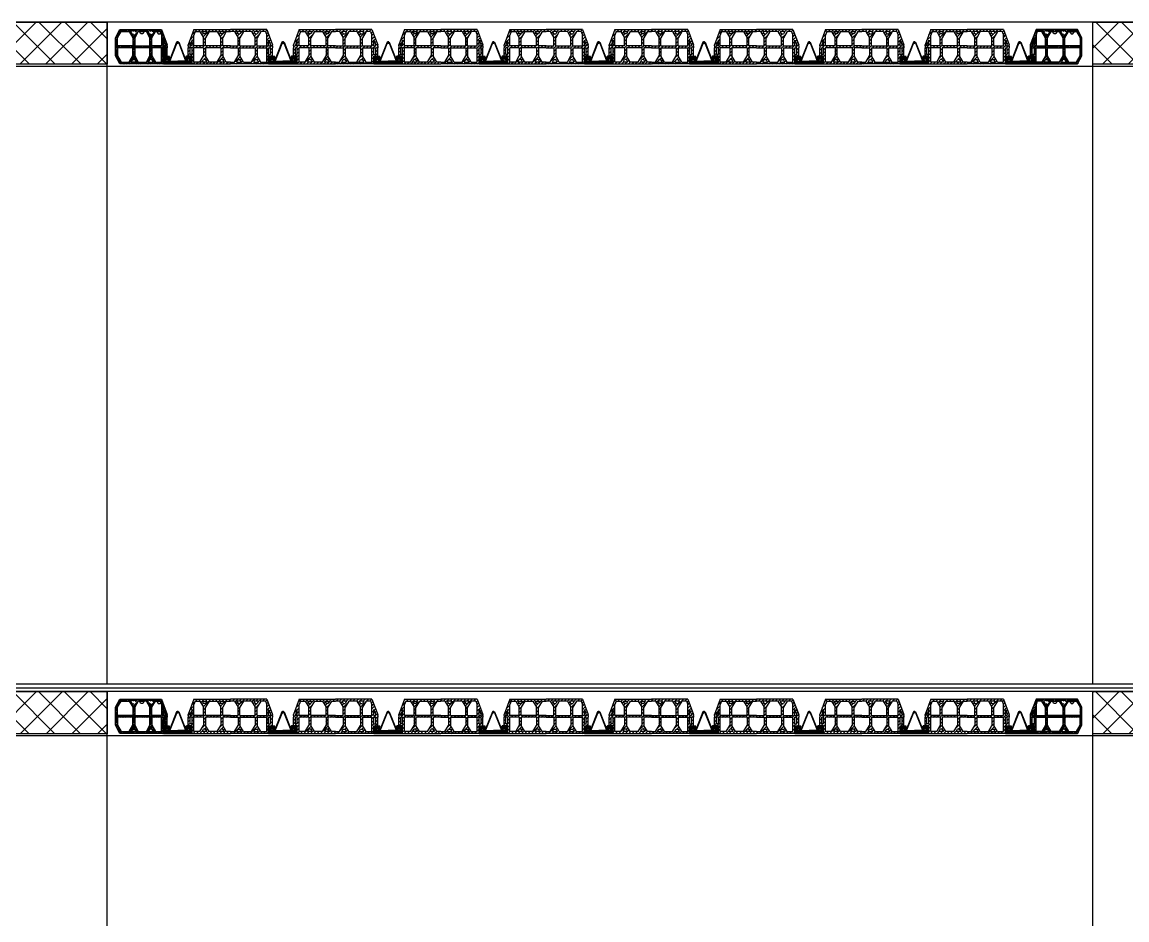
# Model space of a CAD drawing. Header units: millimetres. Extents: x 2329 to 2450, y 1882 to 1940.
# Drawn here: x 2366.94 to 2372.71, y 1918.74 to 1923.43 of the extents above; entities that cross this region are included whole.
import ezdxf

# ---------------------------------------------------------------- set-up
doc = ezdxf.new("R2010")
doc.units = ezdxf.units.MM
doc.layers.add('Fondazione', color=7, linetype='Continuous', lineweight=25)
doc.layers.add('pilastri', color=5, linetype='Continuous', lineweight=30)
for name, color, linetype in [('grigio', 252, 'Continuous'), ('PIGNATTE', 30, 'Continuous'), ('TRAVETT0', 5, 'Continuous')]:
    doc.layers.add(name, color=color, linetype=linetype)

# ---------------------------------------------------------------- blocks, each defined once
blk = doc.blocks.new('travetto')
at = {"layer": 'TRAVETT0', "linetype": 'Continuous'}
h = blk.add_hatch(dxfattribs=at)
h.set_pattern_fill('STEEL', color=256, scale=0.002)
h.set_pattern_definition([(45, (0.770935, 2.1805917), (-0.00449012806, 0.00449012806), []), (45, (0.770935, 2.1837667), (-0.00449012806, 0.00449012806), [])])
h.paths.add_polyline_path([(2383.7269, 1920.9351), (2383.7269, 1920.8951), (2383.8769, 1920.8951), (2383.8769, 1920.9351), (2383.8469, 1920.9351, 0.357495), (2383.8469, 1920.9201), (2383.8619, 1920.9201, -0.543766), (2383.8619, 1920.9101), (2383.8019, 1920.9101), (2383.7419, 1920.9101, -0.543766), (2383.7419, 1920.9201), (2383.7569, 1920.9201, 0.357495), (2383.7569, 1920.9351)])
at = {"layer": 'PIGNATTE', "linetype": 'Continuous'}
for p, q in [((2383.7269, 1920.9351), (2383.7469, 1920.9351)), ((2383.7269, 1920.8951), (2383.7269, 1920.9351)), ((2383.7269, 1920.9351), (2383.7469, 1920.9351)), ((2383.8769, 1920.9351), (2383.8569, 1920.9351)), ((2383.8769, 1920.9351), (2383.8569, 1920.9351)), ((2383.8769, 1920.8951), (2383.8769, 1920.9351))]:
    blk.add_line(p, q, dxfattribs=at)
at = {"layer": 'TRAVETT0', "linetype": 'Continuous'}
for p, q in [((2383.7961, 1921.0092), (2383.7586, 1920.9139)), ((2383.7986, 1921.0092), (2383.7606, 1920.912)), ((2383.7986, 1921.0092), (2383.7961, 1921.0092)), ((2383.8051, 1921.0092), (2383.8431, 1920.912)), ((2383.8051, 1921.0092), (2383.8076, 1921.0092)), ((2383.8076, 1921.0092), (2383.8451, 1920.9139)), ((2383.7269, 1920.8951), (2383.7269, 1920.9351)), ((2383.7269, 1920.9351), (2383.7569, 1920.9351)), ((2383.8769, 1920.9351), (2383.8469, 1920.9351)), ((2383.8769, 1920.8951), (2383.8769, 1920.9351)), ((2383.7419, 1920.9201), (2383.7569, 1920.9201)), ((2383.7419, 1920.9101), (2383.8019, 1920.9101)), ((2383.7606, 1920.912), (2383.757, 1920.912)), ((2383.8619, 1920.9101), (2383.8019, 1920.9101)), ((2383.8431, 1920.912), (2383.8468, 1920.912)), ((2383.8619, 1920.9201), (2383.8469, 1920.9201))]:
    blk.add_line(p, q, dxfattribs=at)
at = {"layer": 'TRAVETT0'}
blk.add_lwpolyline([(2383.7269, 1920.8951), (2383.8769, 1920.8951)], dxfattribs=at)
at = {"layer": 'TRAVETT0', "linetype": 'Continuous'}
for centre in [(2383.7549, 1920.9152), (2383.8488, 1920.9152)]:
    blk.add_circle(centre, 0.00378, dxfattribs=at)
for centre, radius, start, end in [((2383.8019, 1921.0073), 0.00378, 90, 270), ((2383.8019, 1921.0073), 0.00378, 270, 90), ((2383.7477, 1920.9276), 0.0118, 320.65654, 39.34346), ((2383.856, 1920.9276), 0.0118, 140.65654, 219.34346), ((2383.7451, 1920.9151), 0.00596, 122.92829, 237.07171), ((2383.8586, 1920.9151), 0.00596, 302.92829, 57.07171)]:
    blk.add_arc(centre, radius, start, end, dxfattribs=at)
blk = doc.blocks.new('pignatta')
at = {"layer": 'PIGNATTE', "linetype": 'Continuous'}
h = blk.add_hatch(dxfattribs=at)
h.set_pattern_fill('ANSI31', color=256, scale=0.0039)
h.paths.add_polyline_path([(2384.9072, 1921.3369), (2384.9072, 1921.3319), (2384.9072, 1921.3219), (2384.9072, 1921.2769), (2384.9272, 1921.2769), (2384.9272, 1921.2369), (2385.1272, 1921.2369), (2385.3272, 1921.2369), (2385.3272, 1921.2769), (2385.3472, 1921.2769), (2385.3472, 1921.3219), (2385.3472, 1921.3319), (2385.3472, 1921.3369), (2385.3172, 1921.4169), (2385.1272, 1921.4169), (2384.9372, 1921.4169)])
h.paths.add_polyline_path([(2384.9372, 1921.3884), (2384.9441, 1921.4069), (2384.9682, 1921.4069), (2384.9872, 1921.374), (2384.9872, 1921.3319), (2384.9372, 1921.3319)], flags=16)
h.paths.add_polyline_path([(2384.9272, 1921.3618), (2384.9272, 1921.3319), (2384.9172, 1921.3319), (2384.9172, 1921.3351)], flags=16)
h.paths.add_polyline_path([(2384.9272, 1921.3219), (2384.9272, 1921.2869), (2384.9172, 1921.2869), (2384.9172, 1921.3219)], flags=16)
h.paths.add_polyline_path([(2384.9372, 1921.3219), (2384.9872, 1921.3219), (2384.9872, 1921.2798), (2384.9682, 1921.2469), (2384.9372, 1921.2469), (2384.9372, 1921.2769), (2384.9372, 1921.2869)], flags=16)
h.paths.add_polyline_path([(2384.9798, 1921.4069), (2385.0046, 1921.4069), (2384.9972, 1921.394), (2384.9872, 1921.394)], flags=16)
h.paths.add_polyline_path([(2384.9972, 1921.374), (2385.0162, 1921.4069), (2385.0582, 1921.4069), (2385.0772, 1921.374), (2385.0772, 1921.3319), (2384.9972, 1921.3319)], flags=16)
h.paths.add_polyline_path([(2384.9972, 1921.3219), (2385.0772, 1921.3219), (2385.0772, 1921.2798), (2385.0582, 1921.2469), (2385.0162, 1921.2469), (2384.9972, 1921.2798)], flags=16)
h.paths.add_polyline_path([(2384.9872, 1921.2598), (2384.9972, 1921.2598), (2385.0046, 1921.2469), (2384.9798, 1921.2469)], flags=16)
h.paths.add_polyline_path([(2385.0698, 1921.4069), (2385.0946, 1921.4069), (2385.0872, 1921.394), (2385.0772, 1921.394)], flags=16)
h.paths.add_polyline_path([(2385.0872, 1921.374), (2385.1062, 1921.4069), (2385.1272, 1921.4069), (2385.1482, 1921.4069), (2385.1672, 1921.374), (2385.1672, 1921.3319), (2385.1272, 1921.3319), (2385.0872, 1921.3319)], flags=16)
h.paths.add_polyline_path([(2385.0872, 1921.3219), (2385.1272, 1921.3219), (2385.1672, 1921.3219), (2385.1672, 1921.2798), (2385.1482, 1921.2469), (2385.1272, 1921.2469), (2385.1062, 1921.2469), (2385.0872, 1921.2798)], flags=16)
h.paths.add_polyline_path([(2385.0772, 1921.2598), (2385.0872, 1921.2598), (2385.0946, 1921.2469), (2385.0698, 1921.2469)], flags=16)
h.paths.add_polyline_path([(2385.1598, 1921.4069), (2385.1846, 1921.4069), (2385.1772, 1921.394), (2385.1672, 1921.394)], flags=16)
h.paths.add_polyline_path([(2385.1772, 1921.374), (2385.1962, 1921.4069), (2385.2382, 1921.4069), (2385.2572, 1921.374), (2385.2572, 1921.3319), (2385.1772, 1921.3319)], flags=16)
h.paths.add_polyline_path([(2385.1772, 1921.3219), (2385.2572, 1921.3219), (2385.2572, 1921.2798), (2385.2382, 1921.2469), (2385.1962, 1921.2469), (2385.1772, 1921.2798)], flags=16)
h.paths.add_polyline_path([(2385.1598, 1921.2469), (2385.1672, 1921.2598), (2385.1772, 1921.2598), (2385.1846, 1921.2469)], flags=16)
h.paths.add_polyline_path([(2385.2498, 1921.4069), (2385.2746, 1921.4069), (2385.2672, 1921.394), (2385.2572, 1921.394)], flags=16)
h.paths.add_polyline_path([(2385.2672, 1921.374), (2385.2862, 1921.4069), (2385.3103, 1921.4069), (2385.3172, 1921.3884), (2385.3172, 1921.3319), (2385.2672, 1921.3319)], flags=16)
h.paths.add_polyline_path([(2385.2672, 1921.3219), (2385.3172, 1921.3219), (2385.3172, 1921.2869), (2385.3172, 1921.2769), (2385.3172, 1921.2469), (2385.2862, 1921.2469), (2385.2672, 1921.2798)], flags=16)
h.paths.add_polyline_path([(2385.2498, 1921.2469), (2385.2572, 1921.2598), (2385.2672, 1921.2598), (2385.2746, 1921.2469)], flags=16)
h.paths.add_polyline_path([(2385.3272, 1921.3618), (2385.3372, 1921.3351), (2385.3372, 1921.3319), (2385.3272, 1921.3319)], flags=16)
h.paths.add_polyline_path([(2385.3272, 1921.3219), (2385.3372, 1921.3219), (2385.3372, 1921.2869), (2385.3272, 1921.2869)], flags=16)
for p, q in [((2384.9372, 1921.4169), (2384.9072, 1921.3369)), ((2384.9372, 1921.4169), (2385.1272, 1921.4169)), ((2384.9441, 1921.4069), (2384.9372, 1921.3884)), ((2384.9441, 1921.4069), (2384.9682, 1921.4069)), ((2384.9682, 1921.4069), (2384.9872, 1921.374)), ((2384.9798, 1921.4069), (2385.0046, 1921.4069)), ((2384.9798, 1921.4069), (2384.9872, 1921.394)), ((2384.9972, 1921.394), (2384.9872, 1921.394)), ((2385.0162, 1921.4069), (2384.9972, 1921.374)), ((2385.0046, 1921.4069), (2384.9972, 1921.394)), ((2385.0162, 1921.4069), (2385.0582, 1921.4069)), ((2385.0582, 1921.4069), (2385.0772, 1921.374)), ((2385.0698, 1921.4069), (2385.0946, 1921.4069)), ((2385.0698, 1921.4069), (2385.0772, 1921.394)), ((2385.0872, 1921.394), (2385.0772, 1921.394)), ((2385.1062, 1921.4069), (2385.0872, 1921.374)), ((2385.0946, 1921.4069), (2385.0872, 1921.394)), ((2385.1062, 1921.4069), (2385.1272, 1921.4069)), ((2385.3172, 1921.4169), (2385.1272, 1921.4169)), ((2385.1482, 1921.4069), (2385.1272, 1921.4069)), ((2385.1482, 1921.4069), (2385.1672, 1921.374)), ((2385.1846, 1921.4069), (2385.1598, 1921.4069)), ((2385.1598, 1921.4069), (2385.1672, 1921.394)), ((2385.1672, 1921.394), (2385.1772, 1921.394)), ((2385.1962, 1921.4069), (2385.1772, 1921.374)), ((2385.1846, 1921.4069), (2385.1772, 1921.394)), ((2385.2382, 1921.4069), (2385.1962, 1921.4069)), ((2385.2382, 1921.4069), (2385.2572, 1921.374)), ((2385.2746, 1921.4069), (2385.2498, 1921.4069)), ((2385.2498, 1921.4069), (2385.2572, 1921.394)), ((2385.2572, 1921.394), (2385.2672, 1921.394)), ((2385.2862, 1921.4069), (2385.2672, 1921.374)), ((2385.2746, 1921.4069), (2385.2672, 1921.394)), ((2385.3103, 1921.4069), (2385.2862, 1921.4069)), ((2385.3103, 1921.4069), (2385.3172, 1921.3884)), ((2385.3172, 1921.4169), (2385.3472, 1921.3369)), ((2384.9072, 1921.3319), (2384.9072, 1921.3369)), ((2384.9272, 1921.3618), (2384.9172, 1921.3351)), ((2384.9272, 1921.3319), (2384.9272, 1921.3618)), ((2384.9372, 1921.3319), (2384.9372, 1921.3884)), ((2384.9872, 1921.3319), (2384.9872, 1921.374)), ((2384.9972, 1921.3319), (2384.9972, 1921.374)), ((2385.0772, 1921.3319), (2385.0772, 1921.374)), ((2385.0872, 1921.3319), (2385.0872, 1921.374)), ((2385.1672, 1921.3319), (2385.1672, 1921.374)), ((2385.1772, 1921.3319), (2385.1772, 1921.374)), ((2385.2572, 1921.3319), (2385.2572, 1921.374)), ((2385.2672, 1921.3319), (2385.2672, 1921.374)), ((2385.3172, 1921.3319), (2385.3172, 1921.3884)), ((2385.3272, 1921.3319), (2385.3272, 1921.3618)), ((2385.3272, 1921.3618), (2385.3372, 1921.3351)), ((2385.3472, 1921.3319), (2385.3472, 1921.3369)), ((2384.9072, 1921.3319), (2384.9072, 1921.3219)), ((2384.9072, 1921.2769), (2384.9072, 1921.3219)), ((2384.9172, 1921.3319), (2384.9172, 1921.3351)), ((2384.9272, 1921.3319), (2384.9172, 1921.3319)), ((2384.9172, 1921.2869), (2384.9172, 1921.3219)), ((2384.9272, 1921.3219), (2384.9172, 1921.3219)), ((2384.9272, 1921.2869), (2384.9172, 1921.2869)), ((2384.9272, 1921.2869), (2384.9272, 1921.3219)), ((2384.9872, 1921.3319), (2384.9372, 1921.3319)), ((2384.9872, 1921.3219), (2384.9372, 1921.3219)), ((2384.9372, 1921.2869), (2384.9372, 1921.3219)), ((2384.9372, 1921.2769), (2384.9372, 1921.2869)), ((2384.9682, 1921.2469), (2384.9872, 1921.2798)), ((2384.9872, 1921.3219), (2384.9872, 1921.2798)), ((2385.0772, 1921.3319), (2384.9972, 1921.3319)), ((2385.0772, 1921.3219), (2384.9972, 1921.3219)), ((2384.9972, 1921.3219), (2384.9972, 1921.2798)), ((2385.0162, 1921.2469), (2384.9972, 1921.2798)), ((2385.0582, 1921.2469), (2385.0772, 1921.2798)), ((2385.0772, 1921.3219), (2385.0772, 1921.2798)), ((2385.1272, 1921.3319), (2385.0872, 1921.3319)), ((2385.1272, 1921.3219), (2385.0872, 1921.3219)), ((2385.0872, 1921.3219), (2385.0872, 1921.2798)), ((2385.1062, 1921.2469), (2385.0872, 1921.2798)), ((2385.1272, 1921.3319), (2385.1672, 1921.3319)), ((2385.1272, 1921.3219), (2385.1672, 1921.3219)), ((2385.1482, 1921.2469), (2385.1672, 1921.2798)), ((2385.1672, 1921.3219), (2385.1672, 1921.2798)), ((2385.1772, 1921.3319), (2385.2572, 1921.3319)), ((2385.1772, 1921.3219), (2385.2572, 1921.3219)), ((2385.1772, 1921.3219), (2385.1772, 1921.2798)), ((2385.1962, 1921.2469), (2385.1772, 1921.2798)), ((2385.2382, 1921.2469), (2385.2572, 1921.2798)), ((2385.2572, 1921.3219), (2385.2572, 1921.2798)), ((2385.2672, 1921.3319), (2385.3172, 1921.3319)), ((2385.2672, 1921.3219), (2385.3172, 1921.3219)), ((2385.2672, 1921.3219), (2385.2672, 1921.2798)), ((2385.2862, 1921.2469), (2385.2672, 1921.2798)), ((2385.3172, 1921.2869), (2385.3172, 1921.3219)), ((2385.3172, 1921.2769), (2385.3172, 1921.2869)), ((2385.3272, 1921.3319), (2385.3372, 1921.3319)), ((2385.3272, 1921.3219), (2385.3372, 1921.3219)), ((2385.3272, 1921.2869), (2385.3272, 1921.3219)), ((2385.3272, 1921.2869), (2385.3372, 1921.2869)), ((2385.3372, 1921.3319), (2385.3372, 1921.3351)), ((2385.3372, 1921.2869), (2385.3372, 1921.3219)), ((2385.3472, 1921.3319), (2385.3472, 1921.3219)), ((2385.3472, 1921.2769), (2385.3472, 1921.3219)), ((2384.9272, 1921.2769), (2384.9072, 1921.2769)), ((2384.9272, 1921.2769), (2384.9072, 1921.2769)), ((2384.9272, 1921.2769), (2384.9072, 1921.2769)), ((2384.9272, 1921.2369), (2384.9272, 1921.2769)), ((2384.9272, 1921.2369), (2384.9272, 1921.2769)), ((2384.9372, 1921.2469), (2384.9372, 1921.2769)), ((2384.9682, 1921.2469), (2384.9372, 1921.2469)), ((2384.9798, 1921.2469), (2384.9872, 1921.2598)), ((2385.0046, 1921.2469), (2384.9798, 1921.2469)), ((2384.9972, 1921.2598), (2384.9872, 1921.2598)), ((2385.0046, 1921.2469), (2384.9972, 1921.2598)), ((2385.0582, 1921.2469), (2385.0162, 1921.2469)), ((2385.0698, 1921.2469), (2385.0772, 1921.2598)), ((2385.0946, 1921.2469), (2385.0698, 1921.2469)), ((2385.0872, 1921.2598), (2385.0772, 1921.2598)), ((2385.0946, 1921.2469), (2385.0872, 1921.2598)), ((2385.1272, 1921.2469), (2385.1062, 1921.2469)), ((2385.1272, 1921.2469), (2385.1482, 1921.2469)), ((2385.1598, 1921.2469), (2385.1672, 1921.2598)), ((2385.1598, 1921.2469), (2385.1846, 1921.2469)), ((2385.1672, 1921.2598), (2385.1772, 1921.2598)), ((2385.1846, 1921.2469), (2385.1772, 1921.2598)), ((2385.1962, 1921.2469), (2385.2382, 1921.2469)), ((2385.2498, 1921.2469), (2385.2572, 1921.2598)), ((2385.2498, 1921.2469), (2385.2746, 1921.2469)), ((2385.2572, 1921.2598), (2385.2672, 1921.2598)), ((2385.2746, 1921.2469), (2385.2672, 1921.2598)), ((2385.2862, 1921.2469), (2385.3172, 1921.2469)), ((2385.3172, 1921.2469), (2385.3172, 1921.2769)), ((2385.3272, 1921.2769), (2385.3472, 1921.2769)), ((2385.3272, 1921.2369), (2385.3272, 1921.2769)), ((2385.3272, 1921.2369), (2385.3272, 1921.2769)), ((2385.3272, 1921.2769), (2385.3472, 1921.2769)), ((2385.3272, 1921.2769), (2385.3472, 1921.2769))]:
    blk.add_line(p, q, dxfattribs=at)
for points in [[(2384.9272, 1921.2369), (2385.1272, 1921.2369)], [(2385.3272, 1921.2369), (2385.1272, 1921.2369)]]:
    blk.add_lwpolyline(points, dxfattribs=at)

msp = doc.modelspace()

# ---------------------------------------------------------------- hatches: boundary and pattern name
at = {"layer": 'Fondazione', "true_color": 0x636466}
h = msp.add_hatch(dxfattribs=at)
h.set_pattern_fill('ANSI37', color=251, scale=0.03)
h.paths.add_polyline_path([(2361.5797, 1919.929), (2361.2797, 1919.929), (2361.2797, 1919.229), (2361.5797, 1919.229)])
h.paths.add_polyline_path([(2361.5797, 1923.429), (2361.2797, 1923.429), (2361.2797, 1922.729), (2361.5797, 1922.729)])
h.paths.add_polyline_path([(2367.3797, 1923.429), (2366.7797, 1923.429), (2366.7797, 1923.209), (2367.3797, 1923.209)])
h.paths.add_polyline_path([(2367.3797, 1919.929), (2367.0797, 1919.929), (2367.0797, 1919.709), (2367.3797, 1919.709)])
h.paths.add_polyline_path([(2367.0797, 1919.929), (2366.7797, 1919.929), (2366.7797, 1919.709), (2367.0797, 1919.709)])
h.paths.add_polyline_path([(2373.1297, 1919.929), (2372.8297, 1919.929), (2372.8297, 1919.709), (2373.1297, 1919.709)])
h.paths.add_polyline_path([(2372.8297, 1919.929), (2372.5297, 1919.929), (2372.5297, 1919.709), (2372.8297, 1919.709)])
h.paths.add_polyline_path([(2373.1297, 1923.429), (2372.5297, 1923.429), (2372.5297, 1923.209), (2373.1297, 1923.209)])
h.paths.add_polyline_path([(2378.6297, 1923.429), (2378.3297, 1923.429), (2378.3297, 1922.729), (2378.6297, 1922.729)])
h.paths.add_polyline_path([(2378.6297, 1919.929), (2378.3297, 1919.929), (2378.3297, 1919.229), (2378.6297, 1919.229)])
at = {"layer": 'PIGNATTE', "linetype": 'Continuous'}
h = msp.add_hatch(dxfattribs=at)
h.set_pattern_fill('ANSI31', color=256, scale=0.002)
h.set_pattern_definition([(45, (-1.277856, 3.052784), (-0.00449012806, 0.00449012806), [])])
h.paths.add_polyline_path([(2367.4234, 1923.253), (2367.4461, 1923.2101), (2367.6734, 1923.2101), (2367.6734, 1923.2501), (2367.6934, 1923.2501), (2367.6934, 1923.2951), (2367.6934, 1923.3051), (2367.6934, 1923.3101), (2367.6634, 1923.3901), (2367.4461, 1923.3901), (2367.4234, 1923.3472), (2367.4234, 1923.3051)])
h.paths.add_polyline_path([(2367.4334, 1923.2951), (2367.4734, 1923.2951), (2367.5134, 1923.2951), (2367.5134, 1923.253), (2367.4944, 1923.2201), (2367.4734, 1923.2201), (2367.4524, 1923.2201), (2367.4334, 1923.253)], flags=16)
h.paths.add_polyline_path([(2367.4334, 1923.3051), (2367.4334, 1923.3472), (2367.4524, 1923.3801), (2367.4734, 1923.3801), (2367.4944, 1923.3801), (2367.5134, 1923.3472), (2367.5134, 1923.3051), (2367.4734, 1923.3051)], flags=16)
h.paths.add_polyline_path([(2367.5234, 1923.2951), (2367.6034, 1923.2951), (2367.6034, 1923.253), (2367.5844, 1923.2201), (2367.5424, 1923.2201), (2367.5234, 1923.253)], flags=16)
h.paths.add_polyline_path([(2367.5234, 1923.3051), (2367.5234, 1923.3472), (2367.5424, 1923.3801), (2367.5844, 1923.3801), (2367.6034, 1923.3472), (2367.6034, 1923.3051)], flags=16)
h.paths.add_polyline_path([(2367.5134, 1923.233), (2367.5234, 1923.233), (2367.5308, 1923.2201), (2367.5059, 1923.2201)], flags=16)
h.paths.add_polyline_path([(2367.5134, 1923.3672), (2367.5059, 1923.3801), (2367.5308, 1923.3801), (2367.5234, 1923.3672)], flags=16)
h.paths.add_polyline_path([(2367.5959, 1923.2201), (2367.6034, 1923.233), (2367.6134, 1923.233), (2367.6208, 1923.2201)], flags=16)
h.paths.add_polyline_path([(2367.6134, 1923.2951), (2367.6634, 1923.2951), (2367.6634, 1923.2601), (2367.6634, 1923.2501), (2367.6634, 1923.2201), (2367.6324, 1923.2201), (2367.6134, 1923.253)], flags=16)
h.paths.add_polyline_path([(2367.6134, 1923.3051), (2367.6134, 1923.3472), (2367.6324, 1923.3801), (2367.6564, 1923.3801), (2367.6634, 1923.3616), (2367.6634, 1923.3051)], flags=16)
h.paths.add_polyline_path([(2367.5959, 1923.3801), (2367.6208, 1923.3801), (2367.6134, 1923.3672), (2367.6034, 1923.3672)], flags=16)
h.paths.add_polyline_path([(2367.6734, 1923.2951), (2367.6834, 1923.2951), (2367.6834, 1923.2601), (2367.6734, 1923.2601)], flags=16)
h.paths.add_polyline_path([(2367.6734, 1923.3051), (2367.6734, 1923.3349), (2367.6834, 1923.3083), (2367.6834, 1923.3051)], flags=16)
h = msp.add_hatch(dxfattribs=at)
h.set_pattern_fill('ANSI31', color=256, scale=0.002)
h.set_pattern_definition([(45, (4.201921, 3.052784), (-0.00449012806, 0.00449012806), [])])
h.paths.add_polyline_path([(2372.4734, 1923.3051), (2372.4734, 1923.3472), (2372.4502, 1923.3901), (2372.2334, 1923.3901), (2372.2034, 1923.3101), (2372.2034, 1923.3051), (2372.2034, 1923.2951), (2372.2034, 1923.2501), (2372.2234, 1923.2501), (2372.2234, 1923.2101), (2372.4506, 1923.2101), (2372.4734, 1923.253)])
h.paths.add_polyline_path([(2372.4634, 1923.253), (2372.4444, 1923.2201), (2372.4234, 1923.2201), (2372.4024, 1923.2201), (2372.3834, 1923.253), (2372.3834, 1923.2951), (2372.4234, 1923.2951), (2372.4634, 1923.2951)], flags=16)
h.paths.add_polyline_path([(2372.4634, 1923.3051), (2372.4234, 1923.3051), (2372.3834, 1923.3051), (2372.3834, 1923.3472), (2372.4024, 1923.3801), (2372.4234, 1923.3801), (2372.4444, 1923.3801), (2372.4634, 1923.3472)], flags=16)
h.paths.add_polyline_path([(2372.3734, 1923.253), (2372.3544, 1923.2201), (2372.3124, 1923.2201), (2372.2934, 1923.253), (2372.2934, 1923.2951), (2372.3734, 1923.2951)], flags=16)
h.paths.add_polyline_path([(2372.3734, 1923.3051), (2372.2934, 1923.3051), (2372.2934, 1923.3472), (2372.3124, 1923.3801), (2372.3544, 1923.3801), (2372.3734, 1923.3472)], flags=16)
h.paths.add_polyline_path([(2372.3834, 1923.233), (2372.3908, 1923.2201), (2372.3659, 1923.2201), (2372.3734, 1923.233)], flags=16)
h.paths.add_polyline_path([(2372.3834, 1923.3672), (2372.3734, 1923.3672), (2372.3659, 1923.3801), (2372.3908, 1923.3801)], flags=16)
h.paths.add_polyline_path([(2372.3008, 1923.2201), (2372.2759, 1923.2201), (2372.2834, 1923.233), (2372.2934, 1923.233)], flags=16)
h.paths.add_polyline_path([(2372.2834, 1923.253), (2372.2644, 1923.2201), (2372.2334, 1923.2201), (2372.2334, 1923.2501), (2372.2334, 1923.2601), (2372.2334, 1923.2951), (2372.2834, 1923.2951)], flags=16)
h.paths.add_polyline_path([(2372.2834, 1923.3051), (2372.2334, 1923.3051), (2372.2334, 1923.3616), (2372.2403, 1923.3801), (2372.2644, 1923.3801), (2372.2834, 1923.3472)], flags=16)
h.paths.add_polyline_path([(2372.3008, 1923.3801), (2372.2934, 1923.3672), (2372.2834, 1923.3672), (2372.2759, 1923.3801)], flags=16)
h.paths.add_polyline_path([(2372.2234, 1923.2601), (2372.2134, 1923.2601), (2372.2134, 1923.2951), (2372.2234, 1923.2951)], flags=16)
h.paths.add_polyline_path([(2372.2234, 1923.3051), (2372.2134, 1923.3051), (2372.2134, 1923.3083), (2372.2234, 1923.3349)], flags=16)
h = msp.add_hatch(dxfattribs=at)
h.set_pattern_fill('ANSI31', color=256, scale=0.002)
h.set_pattern_definition([(45, (-1.277856, -0.447216), (-0.00449012806, 0.00449012806), [])])
h.paths.add_polyline_path([(2367.4234, 1919.753), (2367.4461, 1919.7101), (2367.6734, 1919.7101), (2367.6734, 1919.7501), (2367.6934, 1919.7501), (2367.6934, 1919.7951), (2367.6934, 1919.8051), (2367.6934, 1919.8101), (2367.6634, 1919.8901), (2367.4461, 1919.8901), (2367.4234, 1919.8472), (2367.4234, 1919.8051)])
h.paths.add_polyline_path([(2367.4334, 1919.7951), (2367.4734, 1919.7951), (2367.5134, 1919.7951), (2367.5134, 1919.753), (2367.4944, 1919.7201), (2367.4734, 1919.7201), (2367.4524, 1919.7201), (2367.4334, 1919.753)], flags=16)
h.paths.add_polyline_path([(2367.4334, 1919.8051), (2367.4334, 1919.8472), (2367.4524, 1919.8801), (2367.4734, 1919.8801), (2367.4944, 1919.8801), (2367.5134, 1919.8472), (2367.5134, 1919.8051), (2367.4734, 1919.8051)], flags=16)
h.paths.add_polyline_path([(2367.5234, 1919.7951), (2367.6034, 1919.7951), (2367.6034, 1919.753), (2367.5844, 1919.7201), (2367.5424, 1919.7201), (2367.5234, 1919.753)], flags=16)
h.paths.add_polyline_path([(2367.5234, 1919.8051), (2367.5234, 1919.8472), (2367.5424, 1919.8801), (2367.5844, 1919.8801), (2367.6034, 1919.8472), (2367.6034, 1919.8051)], flags=16)
h.paths.add_polyline_path([(2367.5134, 1919.733), (2367.5234, 1919.733), (2367.5308, 1919.7201), (2367.5059, 1919.7201)], flags=16)
h.paths.add_polyline_path([(2367.5134, 1919.8672), (2367.5059, 1919.8801), (2367.5308, 1919.8801), (2367.5234, 1919.8672)], flags=16)
h.paths.add_polyline_path([(2367.5959, 1919.7201), (2367.6034, 1919.733), (2367.6134, 1919.733), (2367.6208, 1919.7201)], flags=16)
h.paths.add_polyline_path([(2367.6134, 1919.7951), (2367.6634, 1919.7951), (2367.6634, 1919.7601), (2367.6634, 1919.7501), (2367.6634, 1919.7201), (2367.6324, 1919.7201), (2367.6134, 1919.753)], flags=16)
h.paths.add_polyline_path([(2367.6134, 1919.8051), (2367.6134, 1919.8472), (2367.6324, 1919.8801), (2367.6564, 1919.8801), (2367.6634, 1919.8616), (2367.6634, 1919.8051)], flags=16)
h.paths.add_polyline_path([(2367.5959, 1919.8801), (2367.6208, 1919.8801), (2367.6134, 1919.8672), (2367.6034, 1919.8672)], flags=16)
h.paths.add_polyline_path([(2367.6734, 1919.7951), (2367.6834, 1919.7951), (2367.6834, 1919.7601), (2367.6734, 1919.7601)], flags=16)
h.paths.add_polyline_path([(2367.6734, 1919.8051), (2367.6734, 1919.8349), (2367.6834, 1919.8083), (2367.6834, 1919.8051)], flags=16)
h = msp.add_hatch(dxfattribs=at)
h.set_pattern_fill('ANSI31', color=256, scale=0.002)
h.set_pattern_definition([(45, (4.201921, -0.447216), (-0.00449012806, 0.00449012806), [])])
h.paths.add_polyline_path([(2372.4734, 1919.8051), (2372.4734, 1919.8472), (2372.4502, 1919.8901), (2372.2334, 1919.8901), (2372.2034, 1919.8101), (2372.2034, 1919.8051), (2372.2034, 1919.7951), (2372.2034, 1919.7501), (2372.2234, 1919.7501), (2372.2234, 1919.7101), (2372.4506, 1919.7101), (2372.4734, 1919.753)])
h.paths.add_polyline_path([(2372.4634, 1919.753), (2372.4444, 1919.7201), (2372.4234, 1919.7201), (2372.4024, 1919.7201), (2372.3834, 1919.753), (2372.3834, 1919.7951), (2372.4234, 1919.7951), (2372.4634, 1919.7951)], flags=16)
h.paths.add_polyline_path([(2372.4634, 1919.8051), (2372.4234, 1919.8051), (2372.3834, 1919.8051), (2372.3834, 1919.8472), (2372.4024, 1919.8801), (2372.4234, 1919.8801), (2372.4444, 1919.8801), (2372.4634, 1919.8472)], flags=16)
h.paths.add_polyline_path([(2372.3734, 1919.753), (2372.3544, 1919.7201), (2372.3124, 1919.7201), (2372.2934, 1919.753), (2372.2934, 1919.7951), (2372.3734, 1919.7951)], flags=16)
h.paths.add_polyline_path([(2372.3734, 1919.8051), (2372.2934, 1919.8051), (2372.2934, 1919.8472), (2372.3124, 1919.8801), (2372.3544, 1919.8801), (2372.3734, 1919.8472)], flags=16)
h.paths.add_polyline_path([(2372.3834, 1919.733), (2372.3908, 1919.7201), (2372.3659, 1919.7201), (2372.3734, 1919.733)], flags=16)
h.paths.add_polyline_path([(2372.3834, 1919.8672), (2372.3734, 1919.8672), (2372.3659, 1919.8801), (2372.3908, 1919.8801)], flags=16)
h.paths.add_polyline_path([(2372.3008, 1919.7201), (2372.2759, 1919.7201), (2372.2834, 1919.733), (2372.2934, 1919.733)], flags=16)
h.paths.add_polyline_path([(2372.2834, 1919.753), (2372.2644, 1919.7201), (2372.2334, 1919.7201), (2372.2334, 1919.7501), (2372.2334, 1919.7601), (2372.2334, 1919.7951), (2372.2834, 1919.7951)], flags=16)
h.paths.add_polyline_path([(2372.2834, 1919.8051), (2372.2334, 1919.8051), (2372.2334, 1919.8616), (2372.2403, 1919.8801), (2372.2644, 1919.8801), (2372.2834, 1919.8472)], flags=16)
h.paths.add_polyline_path([(2372.3008, 1919.8801), (2372.2934, 1919.8672), (2372.2834, 1919.8672), (2372.2759, 1919.8801)], flags=16)
h.paths.add_polyline_path([(2372.2234, 1919.7601), (2372.2134, 1919.7601), (2372.2134, 1919.7951), (2372.2234, 1919.7951)], flags=16)
h.paths.add_polyline_path([(2372.2234, 1919.8051), (2372.2134, 1919.8051), (2372.2134, 1919.8083), (2372.2234, 1919.8349)], flags=16)

# ---------------------------------------------------------------- linework, layer by layer
for p, q in [((2378.6297, 1923.429), (2361.2797, 1923.429)), ((2378.6297, 1923.429), (2361.2797, 1923.429)), ((2378.6297, 1919.929), (2361.2797, 1919.929))]:
    msp.add_line(p, q)
at = {"lineweight": 30}
for points in [[(2361.5797, 1923.209), (2361.5797, 1923.199), (2378.3297, 1923.199)], [(2361.5797, 1919.949), (2361.5797, 1919.969), (2378.3297, 1919.969)], [(2361.5797, 1919.709), (2361.5797, 1919.699), (2378.3297, 1919.699)]]:
    msp.add_lwpolyline(points, dxfattribs=at)
msp.add_lwpolyline([(2361.5797, 1919.929), (2361.5797, 1919.949), (2378.3297, 1919.949)])
at = {"layer": 'grigio'}
for points in [[(2367.3797, 1919.969), (2367.3797, 1923.429)], [(2372.5297, 1919.969), (2372.5297, 1923.429)], [(2367.3797, 1916.594), (2367.3797, 1919.929)], [(2372.5297, 1916.594), (2372.5297, 1919.929)]]:
    msp.add_lwpolyline(points, dxfattribs=at)
at = {"layer": 'PIGNATTE', "linetype": 'Continuous'}
for p, q in [((2367.6934, 1923.3051), (2367.6934, 1923.3101)), ((2367.6934, 1923.3051), (2367.6934, 1923.2951)), ((2367.6734, 1923.2501), (2367.6934, 1923.2501)), ((2367.6934, 1923.2501), (2367.6934, 1923.2951)), ((2367.6934, 1919.8051), (2367.6934, 1919.8101)), ((2367.6934, 1919.8051), (2367.6934, 1919.7951)), ((2367.6934, 1919.7501), (2367.6934, 1919.7951)), ((2367.6734, 1919.7501), (2367.6934, 1919.7501))]:
    msp.add_line(p, q, dxfattribs=at)
for points in [[(2367.6734, 1923.2101), (2367.6734, 1923.2501), (2367.6734, 1923.2101), (2367.4461, 1923.2101), (2367.4234, 1923.253), (2367.4234, 1923.3051), (2367.4234, 1923.3472), (2367.4461, 1923.3901), (2367.6634, 1923.3901), (2367.6934, 1923.3101)], [(2372.2234, 1923.2101), (2372.2234, 1923.2501), (2372.2234, 1923.2101), (2372.4506, 1923.2101), (2372.4734, 1923.253), (2372.4734, 1923.3051), (2372.4734, 1923.3472), (2372.4502, 1923.3901), (2372.2334, 1923.3901), (2372.2034, 1923.3101), (2372.2034, 1923.3051), (2372.2034, 1923.2951), (2372.2034, 1923.2501), (2372.2234, 1923.2501), (2372.2034, 1923.2501), (2372.2234, 1923.2501)], [(2367.6734, 1919.7101), (2367.6734, 1919.7501), (2367.6734, 1919.7101), (2367.4461, 1919.7101), (2367.4234, 1919.753), (2367.4234, 1919.8051), (2367.4234, 1919.8472), (2367.4461, 1919.8901), (2367.6634, 1919.8901), (2367.6934, 1919.8101)], [(2372.2234, 1919.7101), (2372.2234, 1919.7501), (2372.2234, 1919.7101), (2372.4506, 1919.7101), (2372.4734, 1919.753), (2372.4734, 1919.8051), (2372.4734, 1919.8472), (2372.4502, 1919.8901), (2372.2334, 1919.8901), (2372.2034, 1919.8101), (2372.2034, 1919.8051), (2372.2034, 1919.7951), (2372.2034, 1919.7501), (2372.2234, 1919.7501), (2372.2034, 1919.7501), (2372.2234, 1919.7501)]]:
    msp.add_lwpolyline(points, dxfattribs=at)
for points in [[(2367.4734, 1923.3051), (2367.4334, 1923.3051), (2367.4334, 1923.3472), (2367.4524, 1923.3801), (2367.4734, 1923.3801), (2367.4944, 1923.3801), (2367.5134, 1923.3472), (2367.5134, 1923.3051)], [(2367.6034, 1923.3051), (2367.6034, 1923.3472), (2367.5844, 1923.3801), (2367.5424, 1923.3801), (2367.5234, 1923.3472), (2367.5234, 1923.3051)], [(2367.5737, 1923.3801), (2367.5663, 1923.3672), (2367.5563, 1923.3672), (2367.5488, 1923.3801)], [(2367.6134, 1923.3051), (2367.6134, 1923.3472), (2367.6324, 1923.3801), (2367.6564, 1923.3801), (2367.6634, 1923.3616), (2367.6634, 1923.3051)], [(2367.6388, 1923.3801), (2367.6463, 1923.3672), (2367.6563, 1923.3672), (2367.6637, 1923.3801)], [(2372.2834, 1923.3051), (2372.2834, 1923.3472), (2372.2644, 1923.3801), (2372.2403, 1923.3801), (2372.2334, 1923.3616), (2372.2334, 1923.3051)], [(2372.2934, 1923.3051), (2372.2934, 1923.3472), (2372.3124, 1923.3801), (2372.3544, 1923.3801), (2372.3734, 1923.3472), (2372.3734, 1923.3051)], [(2372.3437, 1923.3801), (2372.3363, 1923.3672), (2372.3263, 1923.3672), (2372.3188, 1923.3801)], [(2372.4234, 1923.3051), (2372.3834, 1923.3051), (2372.3834, 1923.3472), (2372.4024, 1923.3801), (2372.4234, 1923.3801), (2372.4444, 1923.3801), (2372.4634, 1923.3472), (2372.4634, 1923.3051)], [(2372.4088, 1923.3801), (2372.4163, 1923.3672), (2372.4263, 1923.3672), (2372.4337, 1923.3801)], [(2367.6834, 1923.3051), (2367.6734, 1923.3051), (2367.6734, 1923.3349), (2367.6834, 1923.3083)], [(2372.2134, 1923.3051), (2372.2234, 1923.3051), (2372.2234, 1923.3349), (2372.2134, 1923.3083)], [(2367.5134, 1923.253), (2367.5134, 1923.2951), (2367.4734, 1923.2951), (2367.4334, 1923.2951), (2367.4334, 1923.253), (2367.4524, 1923.2201), (2367.4734, 1923.2201), (2367.4944, 1923.2201)], [(2367.6034, 1923.2951), (2367.5234, 1923.2951), (2367.5234, 1923.253), (2367.5424, 1923.2201), (2367.5844, 1923.2201), (2367.6034, 1923.253)], [(2367.6134, 1923.253), (2367.6324, 1923.2201), (2367.6634, 1923.2201), (2367.6634, 1923.2501), (2367.6634, 1923.2601), (2367.6634, 1923.2951), (2367.6134, 1923.2951)], [(2367.6834, 1923.2951), (2367.6734, 1923.2951), (2367.6734, 1923.2601), (2367.6834, 1923.2601)], [(2367.6734, 1923.2501), (2367.6934, 1923.2501)], [(2372.2134, 1923.2951), (2372.2234, 1923.2951), (2372.2234, 1923.2601), (2372.2134, 1923.2601)], [(2372.2834, 1923.253), (2372.2644, 1923.2201), (2372.2334, 1923.2201), (2372.2334, 1923.2501), (2372.2334, 1923.2601), (2372.2334, 1923.2951), (2372.2834, 1923.2951)], [(2372.2934, 1923.2951), (2372.3734, 1923.2951), (2372.3734, 1923.253), (2372.3544, 1923.2201), (2372.3124, 1923.2201), (2372.2934, 1923.253)], [(2372.4634, 1923.253), (2372.4634, 1923.2951), (2372.4234, 1923.2951), (2372.3834, 1923.2951), (2372.3834, 1923.253), (2372.4024, 1923.2201), (2372.4234, 1923.2201), (2372.4444, 1923.2201)], [(2367.5059, 1923.2201), (2367.5134, 1923.233), (2367.5234, 1923.233), (2367.5308, 1923.2201)], [(2367.6208, 1923.2201), (2367.6134, 1923.233), (2367.6034, 1923.233), (2367.5959, 1923.2201)], [(2372.2759, 1923.2201), (2372.2834, 1923.233), (2372.2934, 1923.233), (2372.3008, 1923.2201)], [(2372.3908, 1923.2201), (2372.3834, 1923.233), (2372.3734, 1923.233), (2372.3659, 1923.2201)], [(2367.4734, 1919.8051), (2367.4334, 1919.8051), (2367.4334, 1919.8472), (2367.4524, 1919.8801), (2367.4734, 1919.8801), (2367.4944, 1919.8801), (2367.5134, 1919.8472), (2367.5134, 1919.8051)], [(2367.6034, 1919.8051), (2367.6034, 1919.8472), (2367.5844, 1919.8801), (2367.5424, 1919.8801), (2367.5234, 1919.8472), (2367.5234, 1919.8051)], [(2367.5737, 1919.8801), (2367.5663, 1919.8672), (2367.5563, 1919.8672), (2367.5488, 1919.8801)], [(2367.6134, 1919.8051), (2367.6134, 1919.8472), (2367.6324, 1919.8801), (2367.6564, 1919.8801), (2367.6634, 1919.8616), (2367.6634, 1919.8051)], [(2367.6388, 1919.8801), (2367.6463, 1919.8672), (2367.6563, 1919.8672), (2367.6637, 1919.8801)], [(2367.6834, 1919.8051), (2367.6734, 1919.8051), (2367.6734, 1919.8349), (2367.6834, 1919.8083)], [(2372.2134, 1919.8051), (2372.2234, 1919.8051), (2372.2234, 1919.8349), (2372.2134, 1919.8083)], [(2372.2834, 1919.8051), (2372.2834, 1919.8472), (2372.2644, 1919.8801), (2372.2403, 1919.8801), (2372.2334, 1919.8616), (2372.2334, 1919.8051)], [(2372.2934, 1919.8051), (2372.2934, 1919.8472), (2372.3124, 1919.8801), (2372.3544, 1919.8801), (2372.3734, 1919.8472), (2372.3734, 1919.8051)], [(2372.3437, 1919.8801), (2372.3363, 1919.8672), (2372.3263, 1919.8672), (2372.3188, 1919.8801)], [(2372.4234, 1919.8051), (2372.3834, 1919.8051), (2372.3834, 1919.8472), (2372.4024, 1919.8801), (2372.4234, 1919.8801), (2372.4444, 1919.8801), (2372.4634, 1919.8472), (2372.4634, 1919.8051)], [(2372.4088, 1919.8801), (2372.4163, 1919.8672), (2372.4263, 1919.8672), (2372.4337, 1919.8801)], [(2367.5134, 1919.753), (2367.5134, 1919.7951), (2367.4734, 1919.7951), (2367.4334, 1919.7951), (2367.4334, 1919.753), (2367.4524, 1919.7201), (2367.4734, 1919.7201), (2367.4944, 1919.7201)], [(2367.6034, 1919.7951), (2367.5234, 1919.7951), (2367.5234, 1919.753), (2367.5424, 1919.7201), (2367.5844, 1919.7201), (2367.6034, 1919.753)], [(2367.6134, 1919.753), (2367.6324, 1919.7201), (2367.6634, 1919.7201), (2367.6634, 1919.7501), (2367.6634, 1919.7601), (2367.6634, 1919.7951), (2367.6134, 1919.7951)], [(2367.6834, 1919.7951), (2367.6734, 1919.7951), (2367.6734, 1919.7601), (2367.6834, 1919.7601)], [(2372.2134, 1919.7951), (2372.2234, 1919.7951), (2372.2234, 1919.7601), (2372.2134, 1919.7601)], [(2372.2834, 1919.753), (2372.2644, 1919.7201), (2372.2334, 1919.7201), (2372.2334, 1919.7501), (2372.2334, 1919.7601), (2372.2334, 1919.7951), (2372.2834, 1919.7951)], [(2372.2934, 1919.7951), (2372.3734, 1919.7951), (2372.3734, 1919.753), (2372.3544, 1919.7201), (2372.3124, 1919.7201), (2372.2934, 1919.753)], [(2372.4634, 1919.753), (2372.4634, 1919.7951), (2372.4234, 1919.7951), (2372.3834, 1919.7951), (2372.3834, 1919.753), (2372.4024, 1919.7201), (2372.4234, 1919.7201), (2372.4444, 1919.7201)], [(2367.5059, 1919.7201), (2367.5134, 1919.733), (2367.5234, 1919.733), (2367.5308, 1919.7201)], [(2367.6208, 1919.7201), (2367.6134, 1919.733), (2367.6034, 1919.733), (2367.5959, 1919.7201)], [(2367.6734, 1919.7501), (2367.6934, 1919.7501)], [(2372.2759, 1919.7201), (2372.2834, 1919.733), (2372.2934, 1919.733), (2372.3008, 1919.7201)], [(2372.3908, 1919.7201), (2372.3834, 1919.733), (2372.3734, 1919.733), (2372.3659, 1919.7201)]]:
    msp.add_lwpolyline(points, close=True, dxfattribs=at)
at = {"layer": 'pilastri'}
for points in [[(2366.7797, 1923.429), (2367.3797, 1923.429), (2367.3797, 1923.209), (2366.7797, 1923.209), (2366.7797, 1923.429)], [(2372.5297, 1923.429), (2373.1297, 1923.429), (2373.1297, 1923.209), (2372.5297, 1923.209), (2372.5297, 1923.429)], [(2366.7797, 1919.929), (2367.3797, 1919.929), (2367.3797, 1919.709), (2366.7797, 1919.709), (2366.7797, 1919.929)], [(2372.5297, 1919.929), (2373.1297, 1919.929), (2373.1297, 1919.709), (2372.5297, 1919.709), (2372.5297, 1919.929)]]:
    msp.add_lwpolyline(points, dxfattribs=at)

# ---------------------------------------------------------------- block references
for name, p in [('pignatta', (-17.1038, 1.9731)), ('pignatta', (-16.5538, 1.9731)), ('pignatta', (-16.0038, 1.9731)), ('pignatta', (-15.4538, 1.9731)), ('pignatta', (-14.9038, 1.9731)), ('pignatta', (-14.3538, 1.9731)), ('pignatta', (-13.8038, 1.9731)), ('pignatta', (-13.2538, 1.9731)), ('travetto', (-16.0535, 2.315)), ('travetto', (-15.5035, 2.315)), ('travetto', (-14.9535, 2.315)), ('travetto', (-14.4035, 2.315)), ('travetto', (-13.8535, 2.315)), ('travetto', (-13.3035, 2.315)), ('travetto', (-12.7535, 2.315)), ('travetto', (-12.2035, 2.315)), ('travetto', (-11.6535, 2.315)), ('pignatta', (-17.1038, -1.5269)), ('pignatta', (-16.5538, -1.5269)), ('pignatta', (-16.0038, -1.5269)), ('pignatta', (-15.4538, -1.5269)), ('pignatta', (-14.9038, -1.5269)), ('pignatta', (-14.3538, -1.5269)), ('pignatta', (-13.8038, -1.5269)), ('pignatta', (-13.2538, -1.5269)), ('travetto', (-16.0535, -1.185)), ('travetto', (-15.5035, -1.185)), ('travetto', (-14.9535, -1.185)), ('travetto', (-14.4035, -1.185)), ('travetto', (-13.8535, -1.185)), ('travetto', (-13.3035, -1.185)), ('travetto', (-12.7535, -1.185)), ('travetto', (-12.2035, -1.185)), ('travetto', (-11.6535, -1.185))]:
    msp.add_blockref(name, p, dxfattribs=at)

doc.saveas('drawing.dxf')
